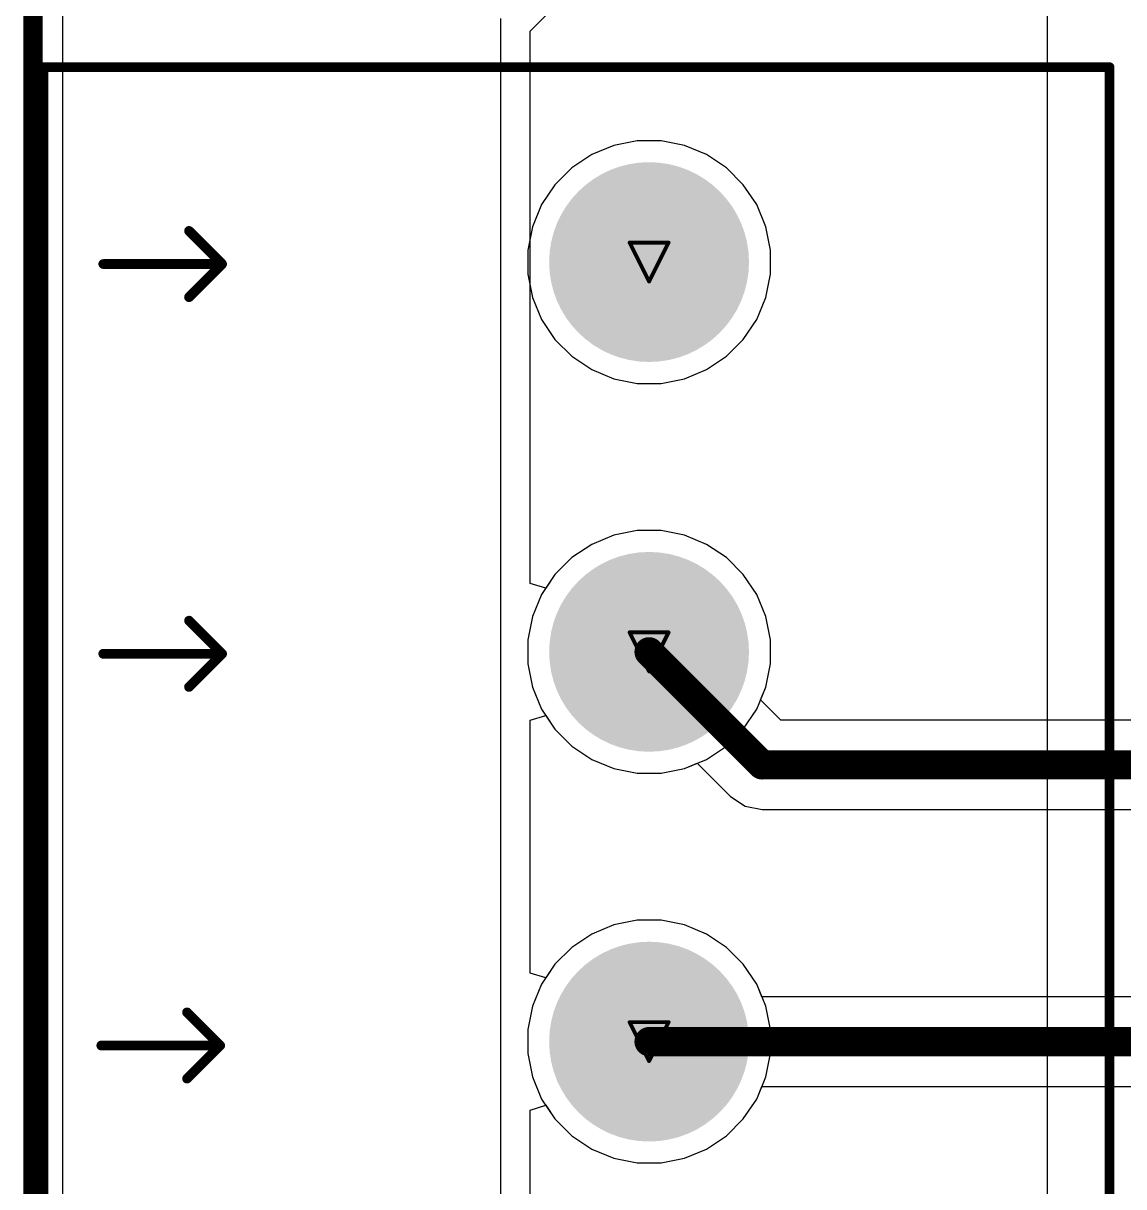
# Model space of a CAD drawing. Header units: inches. Extents: x -36 to 349, y -11 to 240.
# Drawn here: x -6.63 to 7.71, y 87.57 to 102.73 of the extents above; entities that cross this region are included whole.
import ezdxf

# ---------------------------------------------------------------- set-up
doc = ezdxf.new("R2010")
doc.units = ezdxf.units.IN
for name, color, linetype in [('Board Outline', 216, 'Continuous'), ('Bottom Layer', 5, 'Continuous'), ('Bottom Solder', 6, 'Continuous'), ('Drill Drawing', 1, 'Continuous'), ('Layer 1', 16, 'Continuous'), ('Layer 2', 76, 'Continuous'), ('Multi-Layer', 9, 'Continuous'), ('Pad Holes', 156, 'Continuous'), ('Top Layer', 1, 'Continuous'), ('Top Overlay', 2, 'Continuous'), ('Top Solder', 216, 'Continuous')]:
    doc.layers.add(name, color=color, linetype=linetype)

# ---------------------------------------------------------------- blocks, each defined once
blk = doc.blocks.new('TB008A_508_04BE_344')
at = {"layer": 'Bottom Layer'}
h = blk.add_hatch(color=5, dxfattribs=at)
edge = h.paths.add_edge_path()
edge.add_arc((5.08, 0), 1.2, 0, 360)
h = blk.add_hatch(color=5, dxfattribs=at)
edge = h.paths.add_edge_path()
edge.add_arc((10.16, 0), 1.2, 0, 360)
h = blk.add_hatch(color=5, dxfattribs=at)
edge = h.paths.add_edge_path()
edge.add_arc((15.24, 0), 1.2, 0, 360)
at = {"layer": 'Bottom Solder'}
h = blk.add_hatch(color=6, dxfattribs=at)
edge = h.paths.add_edge_path()
edge.add_arc((5.08, 0), 1.302, 0, 360)
h = blk.add_hatch(color=6, dxfattribs=at)
edge = h.paths.add_edge_path()
edge.add_arc((10.16, 0), 1.302, 0, 360)
h = blk.add_hatch(color=6, dxfattribs=at)
edge = h.paths.add_edge_path()
edge.add_arc((15.24, 0), 1.302, 0, 360)
at = {"layer": 'Layer 1'}
h = blk.add_hatch(color=16, dxfattribs=at)
edge = h.paths.add_edge_path()
edge.add_arc((5.08, 0), 1.2, 0, 360)
h = blk.add_hatch(color=16, dxfattribs=at)
edge = h.paths.add_edge_path()
edge.add_arc((10.16, 0), 1.2, 0, 360)
h = blk.add_hatch(color=16, dxfattribs=at)
edge = h.paths.add_edge_path()
edge.add_arc((15.24, 0), 1.2, 0, 360)
at = {"layer": 'Layer 2'}
h = blk.add_hatch(color=76, dxfattribs=at)
edge = h.paths.add_edge_path()
edge.add_arc((5.08, 0), 1.2, 0, 360)
h = blk.add_hatch(color=76, dxfattribs=at)
edge = h.paths.add_edge_path()
edge.add_arc((10.16, 0), 1.2, 0, 360)
h = blk.add_hatch(color=76, dxfattribs=at)
edge = h.paths.add_edge_path()
edge.add_arc((15.24, 0), 1.2, 0, 360)
at = {"layer": 'Multi-Layer'}
h = blk.add_hatch(color=9, dxfattribs=at)
edge = h.paths.add_edge_path()
edge.add_arc((5.08, 0), 1.2, 0, 360)
h = blk.add_hatch(color=9, dxfattribs=at)
edge = h.paths.add_edge_path()
edge.add_arc((10.16, 0), 1.2, 0, 360)
h = blk.add_hatch(color=9, dxfattribs=at)
edge = h.paths.add_edge_path()
edge.add_arc((15.24, 0), 1.2, 0, 360)
at = {"layer": 'Pad Holes'}
h = blk.add_hatch(color=7, dxfattribs=at)
edge = h.paths.add_edge_path()
edge.add_arc((5.08, 0), 0.8, 0, 360)
h = blk.add_hatch(color=7, dxfattribs=at)
edge = h.paths.add_edge_path()
edge.add_arc((10.16, 0), 0.8, 0, 360)
h = blk.add_hatch(color=7, dxfattribs=at)
edge = h.paths.add_edge_path()
edge.add_arc((15.24, 0), 0.8, 0, 360)
at = {"layer": 'Top Layer'}
h = blk.add_hatch(color=1, dxfattribs=at)
edge = h.paths.add_edge_path()
edge.add_arc((5.08, 0), 1.2, 0, 360)
h = blk.add_hatch(color=1, dxfattribs=at)
edge = h.paths.add_edge_path()
edge.add_arc((10.16, 0), 1.2, 0, 360)
h = blk.add_hatch(color=1, dxfattribs=at)
edge = h.paths.add_edge_path()
edge.add_arc((15.24, 0), 1.2, 0, 360)
at = {"layer": 'Top Solder'}
h = blk.add_hatch(color=216, dxfattribs=at)
edge = h.paths.add_edge_path()
edge.add_arc((5.08, 0), 1.302, 0, 360)
h = blk.add_hatch(color=216, dxfattribs=at)
edge = h.paths.add_edge_path()
edge.add_arc((10.16, 0), 1.302, 0, 360)
h = blk.add_hatch(color=216, dxfattribs=at)
edge = h.paths.add_edge_path()
edge.add_arc((15.24, 0), 1.302, 0, 360)
at = {"layer": 'Top Overlay'}
for points in [[(-2.54, 7.89, 0.127, 0.127, 0), (17.78, 7.89, 0.127, 0.127, 0)], [(17.78, 7.89, 0.127, 0.127, 0), (17.78, -6, 0.127, 0.127, 0)], [(5.029, 7.137, 0.127, 0.127, 0), (5.029, 5.588, 0.127, 0.127, 0)], [(10.135, 7.112, 0.127, 0.127, 0), (10.135, 5.563, 0.127, 0.127, 0)], [(15.215, 7.112, 0.127, 0.127, 0), (15.215, 5.563, 0.127, 0.127, 0)], [(4.597, 6.02, 0.127, 0.127, 0), (5.029, 5.588, 0.127, 0.127, 0)], [(5.461, 6.02, 0.127, 0.127, 0), (5.029, 5.588, 0.127, 0.127, 0)], [(9.703, 5.994, 0.127, 0.127, 0), (10.135, 5.563, 0.127, 0.127, 0)], [(10.566, 5.994, 0.127, 0.127, 0), (10.135, 5.563, 0.127, 0.127, 0)], [(14.783, 5.994, 0.127, 0.127, 0), (15.215, 5.563, 0.127, 0.127, 0)], [(15.646, 5.994, 0.127, 0.127, 0), (15.215, 5.563, 0.127, 0.127, 0)], [(-2.54, -6, 0.127, 0.127, 0), (17.78, -6, 0.127, 0.127, 0)]]:
    blk.add_lwpolyline(points, format="xyseb", dxfattribs=at)
for points in [[(17.748, 7.89, 0.0635, 0.0635, 1), (17.812, 7.89, 0.0635, 0.0635, 1)], [(17.748, 7.89, 0.0635, 0.0635, 1), (17.812, 7.89, 0.0635, 0.0635, 1)], [(4.997, 7.137, 0.0635, 0.0635, 1), (5.061, 7.137, 0.0635, 0.0635, 1)], [(10.103, 7.112, 0.0635, 0.0635, 1), (10.166, 7.112, 0.0635, 0.0635, 1)], [(15.183, 7.112, 0.0635, 0.0635, 1), (15.246, 7.112, 0.0635, 0.0635, 1)], [(4.566, 6.02, 0.0635, 0.0635, 1), (4.629, 6.02, 0.0635, 0.0635, 1)], [(5.429, 6.02, 0.0635, 0.0635, 1), (5.493, 6.02, 0.0635, 0.0635, 1)], [(9.671, 5.994, 0.0635, 0.0635, 1), (9.735, 5.994, 0.0635, 0.0635, 1)], [(10.535, 5.994, 0.0635, 0.0635, 1), (10.598, 5.994, 0.0635, 0.0635, 1)], [(14.751, 5.994, 0.0635, 0.0635, 1), (14.815, 5.994, 0.0635, 0.0635, 1)], [(15.615, 5.994, 0.0635, 0.0635, 1), (15.678, 5.994, 0.0635, 0.0635, 1)], [(4.997, 5.588, 0.0635, 0.0635, 1), (5.061, 5.588, 0.0635, 0.0635, 1)], [(4.997, 5.588, 0.0635, 0.0635, 1), (5.061, 5.588, 0.0635, 0.0635, 1)], [(4.997, 5.588, 0.0635, 0.0635, 1), (5.061, 5.588, 0.0635, 0.0635, 1)], [(10.103, 5.563, 0.0635, 0.0635, 1), (10.166, 5.563, 0.0635, 0.0635, 1)], [(10.103, 5.563, 0.0635, 0.0635, 1), (10.166, 5.563, 0.0635, 0.0635, 1)], [(10.103, 5.563, 0.0635, 0.0635, 1), (10.166, 5.563, 0.0635, 0.0635, 1)], [(15.183, 5.563, 0.0635, 0.0635, 1), (15.246, 5.563, 0.0635, 0.0635, 1)], [(15.183, 5.563, 0.0635, 0.0635, 1), (15.246, 5.563, 0.0635, 0.0635, 1)], [(15.183, 5.563, 0.0635, 0.0635, 1), (15.246, 5.563, 0.0635, 0.0635, 1)], [(17.748, -6, 0.0635, 0.0635, 1), (17.812, -6, 0.0635, 0.0635, 1)], [(17.748, -6, 0.0635, 0.0635, 1), (17.812, -6, 0.0635, 0.0635, 1)]]:
    blk.add_lwpolyline(points, format="xyseb", close=True, dxfattribs=at)

msp = doc.modelspace()

# ---------------------------------------------------------------- linework, layer by layer
at = {"layer": 'Board Outline'}
msp.add_lwpolyline([(-6.5, -7.021, 0.254, 0.254, 0), (-6.5, 123, 0.254, 0.254, 0)], format="xyseb", dxfattribs=at)
at = {"layer": 'Bottom Layer'}
for p, q in [((-6.112, 56.473), (-6.112, 123)), ((-0.022, 102.632), (5.61, 108.211)), ((-0.411, 102.794), (-0.411, 102.632)), ((-0.411, 102.632), (-0.411, 95.433)), ((-0.022, 95.433), (-0.022, 102.632)), ((1.066, 96.061), (0.779, 95.942)), ((1.372, 96.122), (1.066, 96.061)), ((1.683, 96.122), (1.372, 96.122)), ((1.989, 96.061), (1.683, 96.122)), ((2.276, 95.942), (1.989, 96.061)), ((0.779, 95.942), (0.52, 95.769)), ((2.535, 95.769), (2.276, 95.942)), ((0.52, 95.769), (0.299, 95.549)), ((2.755, 95.549), (2.535, 95.769)), ((0.299, 95.549), (0.181, 95.372)), ((2.929, 95.29), (2.755, 95.549)), ((-0.411, 95.433), (-0.411, 93.649)), ((0.181, 95.372), (-0.022, 95.433)), ((3.048, 95.002), (2.929, 95.29)), ((3.108, 94.697), (3.048, 95.002)), ((3.108, 94.385), (3.108, 94.697)), ((3.048, 94.08), (3.108, 94.385)), ((2.929, 93.792), (3.048, 94.08)), ((2.755, 93.533), (2.929, 93.792)), ((-0.411, 93.649), (-0.411, 90.353)), ((-0.022, 93.649), (0.181, 93.711)), ((-0.022, 90.353), (-0.022, 93.649)), ((0.181, 93.711), (0.299, 93.533)), ((0.299, 93.533), (0.52, 93.313)), ((2.535, 93.313), (2.755, 93.533)), ((0.52, 93.313), (0.779, 93.14)), ((2.276, 93.14), (2.535, 93.313)), ((0.779, 93.14), (1.066, 93.021)), ((1.989, 93.021), (2.276, 93.14)), ((1.066, 93.021), (1.372, 92.96)), ((1.372, 92.96), (1.683, 92.96)), ((1.683, 92.96), (1.989, 93.021)), ((1.372, 91.042), (1.066, 90.981)), ((1.683, 91.042), (1.372, 91.042)), ((1.989, 90.981), (1.683, 91.042)), ((0.779, 90.862), (0.52, 90.689)), ((1.066, 90.981), (0.779, 90.862)), ((2.276, 90.862), (1.989, 90.981)), ((2.535, 90.689), (2.276, 90.862)), ((0.52, 90.689), (0.299, 90.469)), ((2.755, 90.469), (2.535, 90.689)), ((0.299, 90.469), (0.181, 90.292)), ((2.929, 90.21), (2.755, 90.469)), ((-0.411, 90.353), (-0.411, 88.569)), ((0.181, 90.292), (-0.022, 90.353)), ((3.048, 89.922), (2.929, 90.21)), ((3.108, 89.617), (3.048, 89.922)), ((3.108, 89.305), (3.108, 89.617)), ((3.048, 89), (3.108, 89.305)), ((2.929, 88.712), (3.048, 89)), ((2.755, 88.453), (2.929, 88.712)), ((-0.411, 88.569), (-0.411, 85.962)), ((-0.022, 88.569), (0.181, 88.631)), ((-0.022, 85.962), (-0.022, 88.569)), ((0.181, 88.631), (0.299, 88.453)), ((0.299, 88.453), (0.52, 88.233)), ((2.535, 88.233), (2.755, 88.453)), ((0.52, 88.233), (0.779, 88.06)), ((2.276, 88.06), (2.535, 88.233)), ((0.779, 88.06), (1.066, 87.941)), ((1.989, 87.941), (2.276, 88.06)), ((1.066, 87.941), (1.372, 87.88)), ((1.372, 87.88), (1.683, 87.88)), ((1.683, 87.88), (1.989, 87.941))]:
    msp.add_line(p, q, dxfattribs=at)
at = {"layer": 'Drill Drawing'}
for points in [[(1.273, 99.875, 0.0508, 0.0508, 0), (1.781, 99.875, 0.0508, 0.0508, 0)], [(1.273, 99.875, 0.0508, 0.0508, 0), (1.527, 99.367, 0.0508, 0.0508, 0)], [(1.527, 99.367, 0.0508, 0.0508, 0), (1.781, 99.875, 0.0508, 0.0508, 0)], [(1.273, 94.795, 0.0508, 0.0508, 0), (1.781, 94.795, 0.0508, 0.0508, 0)], [(1.273, 94.795, 0.0508, 0.0508, 0), (1.527, 94.287, 0.0508, 0.0508, 0)], [(1.527, 94.287, 0.0508, 0.0508, 0), (1.781, 94.795, 0.0508, 0.0508, 0)], [(1.273, 89.715, 0.0508, 0.0508, 0), (1.781, 89.715, 0.0508, 0.0508, 0)], [(1.273, 89.715, 0.0508, 0.0508, 0), (1.527, 89.207, 0.0508, 0.0508, 0)], [(1.527, 89.207, 0.0508, 0.0508, 0), (1.781, 89.715, 0.0508, 0.0508, 0)]]:
    msp.add_lwpolyline(points, format="xyseb", dxfattribs=at)
for points in [[(1.261, 99.875, 0.0254, 0.0254, 1), (1.286, 99.875, 0.0254, 0.0254, 1)], [(1.261, 99.875, 0.0254, 0.0254, 1), (1.286, 99.875, 0.0254, 0.0254, 1)], [(1.769, 99.875, 0.0254, 0.0254, 1), (1.794, 99.875, 0.0254, 0.0254, 1)], [(1.769, 99.875, 0.0254, 0.0254, 1), (1.794, 99.875, 0.0254, 0.0254, 1)], [(1.515, 99.367, 0.0254, 0.0254, 1), (1.54, 99.367, 0.0254, 0.0254, 1)], [(1.515, 99.367, 0.0254, 0.0254, 1), (1.54, 99.367, 0.0254, 0.0254, 1)], [(1.261, 94.795, 0.0254, 0.0254, 1), (1.286, 94.795, 0.0254, 0.0254, 1)], [(1.261, 94.795, 0.0254, 0.0254, 1), (1.286, 94.795, 0.0254, 0.0254, 1)], [(1.769, 94.795, 0.0254, 0.0254, 1), (1.794, 94.795, 0.0254, 0.0254, 1)], [(1.769, 94.795, 0.0254, 0.0254, 1), (1.794, 94.795, 0.0254, 0.0254, 1)], [(1.515, 94.287, 0.0254, 0.0254, 1), (1.54, 94.287, 0.0254, 0.0254, 1)], [(1.515, 94.287, 0.0254, 0.0254, 1), (1.54, 94.287, 0.0254, 0.0254, 1)], [(1.261, 89.715, 0.0254, 0.0254, 1), (1.286, 89.715, 0.0254, 0.0254, 1)], [(1.261, 89.715, 0.0254, 0.0254, 1), (1.286, 89.715, 0.0254, 0.0254, 1)], [(1.769, 89.715, 0.0254, 0.0254, 1), (1.794, 89.715, 0.0254, 0.0254, 1)], [(1.769, 89.715, 0.0254, 0.0254, 1), (1.794, 89.715, 0.0254, 0.0254, 1)], [(1.515, 89.207, 0.0254, 0.0254, 1), (1.54, 89.207, 0.0254, 0.0254, 1)], [(1.515, 89.207, 0.0254, 0.0254, 1), (1.54, 89.207, 0.0254, 0.0254, 1)]]:
    msp.add_lwpolyline(points, format="xyseb", close=True, dxfattribs=at)
at = {"layer": 'Layer 1'}
for p, q in [((-6.112, -7.021), (-6.112, 123)), ((1.066, 96.061), (0.779, 95.942)), ((1.372, 96.122), (1.066, 96.061)), ((1.683, 96.122), (1.372, 96.122)), ((1.989, 96.061), (1.683, 96.122)), ((2.276, 95.942), (1.989, 96.061)), ((0.779, 95.942), (0.52, 95.769)), ((2.535, 95.769), (2.276, 95.942)), ((0.52, 95.769), (0.299, 95.549)), ((2.755, 95.549), (2.535, 95.769)), ((0.299, 95.549), (0.126, 95.29)), ((2.929, 95.29), (2.755, 95.549)), ((0.126, 95.29), (0.007, 95.002)), ((3.048, 95.002), (2.929, 95.29)), ((0.007, 95.002), (-0.054, 94.697)), ((3.108, 94.697), (3.048, 95.002)), ((-0.054, 94.697), (-0.054, 94.385)), ((3.108, 94.385), (3.108, 94.697)), ((-0.054, 94.385), (0.007, 94.08)), ((3.048, 94.08), (3.108, 94.385)), ((0.007, 94.08), (0.126, 93.792)), ((2.929, 93.792), (3.048, 94.08)), ((0.126, 93.792), (0.299, 93.533)), ((2.755, 93.533), (2.929, 93.792)), ((0.299, 93.533), (0.52, 93.313)), ((2.535, 93.313), (2.755, 93.533)), ((0.52, 93.313), (0.779, 93.14)), ((2.276, 93.14), (2.535, 93.313)), ((0.779, 93.14), (1.066, 93.021)), ((1.989, 93.021), (2.276, 93.14)), ((1.066, 93.021), (1.372, 92.96)), ((1.372, 92.96), (1.683, 92.96)), ((1.683, 92.96), (1.989, 93.021)), ((1.372, 91.042), (1.066, 90.981)), ((1.683, 91.042), (1.372, 91.042)), ((1.989, 90.981), (1.683, 91.042)), ((0.779, 90.862), (0.52, 90.689)), ((1.066, 90.981), (0.779, 90.862)), ((2.276, 90.862), (1.989, 90.981)), ((2.535, 90.689), (2.276, 90.862)), ((0.52, 90.689), (0.299, 90.469)), ((2.755, 90.469), (2.535, 90.689)), ((0.299, 90.469), (0.126, 90.21)), ((2.929, 90.21), (2.755, 90.469)), ((0.126, 90.21), (0.007, 89.922)), ((3.048, 89.922), (2.929, 90.21)), ((0.007, 89.922), (-0.054, 89.617)), ((3.108, 89.617), (3.048, 89.922)), ((-0.054, 89.617), (-0.054, 89.305)), ((3.108, 89.305), (3.108, 89.617)), ((-0.054, 89.305), (0.007, 89)), ((3.048, 89), (3.108, 89.305)), ((0.007, 89), (0.126, 88.712)), ((2.929, 88.712), (3.048, 89)), ((0.126, 88.712), (0.299, 88.453)), ((2.755, 88.453), (2.929, 88.712)), ((0.299, 88.453), (0.52, 88.233)), ((2.535, 88.233), (2.755, 88.453)), ((0.52, 88.233), (0.779, 88.06)), ((2.276, 88.06), (2.535, 88.233)), ((0.779, 88.06), (1.066, 87.941)), ((1.989, 87.941), (2.276, 88.06)), ((1.066, 87.941), (1.372, 87.88)), ((1.372, 87.88), (1.683, 87.88)), ((1.683, 87.88), (1.989, 87.941))]:
    msp.add_line(p, q, dxfattribs=at)
at = {"layer": 'Layer 2'}
for p, q in [((-6.112, 60.579), (-6.112, 123)), ((6.715, 103.671), (6.715, 73.812)), ((1.372, 101.202), (1.066, 101.141)), ((1.683, 101.202), (1.372, 101.202)), ((1.989, 101.141), (1.683, 101.202)), ((0.779, 101.022), (0.52, 100.849)), ((1.066, 101.141), (0.779, 101.022)), ((2.276, 101.022), (1.989, 101.141)), ((2.535, 100.849), (2.276, 101.022)), ((0.52, 100.849), (0.299, 100.629)), ((2.755, 100.629), (2.535, 100.849)), ((0.299, 100.629), (0.126, 100.37)), ((2.929, 100.37), (2.755, 100.629)), ((0.126, 100.37), (0.007, 100.082)), ((3.048, 100.082), (2.929, 100.37)), ((0.007, 100.082), (-0.054, 99.777)), ((3.108, 99.777), (3.048, 100.082)), ((-0.054, 99.777), (-0.054, 99.465)), ((3.108, 99.465), (3.108, 99.777)), ((-0.054, 99.465), (0.007, 99.16)), ((3.048, 99.16), (3.108, 99.465)), ((0.007, 99.16), (0.126, 98.872)), ((2.929, 98.872), (3.048, 99.16)), ((0.126, 98.872), (0.299, 98.613)), ((2.755, 98.613), (2.929, 98.872)), ((0.299, 98.613), (0.52, 98.393)), ((2.535, 98.393), (2.755, 98.613)), ((0.52, 98.393), (0.779, 98.22)), ((2.276, 98.22), (2.535, 98.393)), ((0.779, 98.22), (1.066, 98.101)), ((1.989, 98.101), (2.276, 98.22)), ((1.066, 98.101), (1.372, 98.04)), ((1.372, 98.04), (1.683, 98.04)), ((1.683, 98.04), (1.989, 98.101)), ((1.066, 96.061), (0.779, 95.942)), ((1.372, 96.122), (1.066, 96.061)), ((1.683, 96.122), (1.372, 96.122)), ((1.989, 96.061), (1.683, 96.122)), ((2.276, 95.942), (1.989, 96.061)), ((0.779, 95.942), (0.52, 95.769)), ((2.535, 95.769), (2.276, 95.942)), ((0.52, 95.769), (0.299, 95.549)), ((2.755, 95.549), (2.535, 95.769)), ((0.299, 95.549), (0.126, 95.29)), ((2.929, 95.29), (2.755, 95.549)), ((0.126, 95.29), (0.007, 95.002)), ((3.048, 95.002), (2.929, 95.29)), ((0.007, 95.002), (-0.054, 94.697)), ((3.108, 94.697), (3.048, 95.002)), ((-0.054, 94.697), (-0.054, 94.385)), ((3.108, 94.385), (3.108, 94.697)), ((-0.054, 94.385), (0.007, 94.08)), ((3.048, 94.08), (3.108, 94.385)), ((0.007, 94.08), (0.126, 93.792)), ((2.929, 93.792), (3.048, 94.08)), ((0.126, 93.792), (0.299, 93.533)), ((2.755, 93.533), (2.929, 93.792)), ((0.299, 93.533), (0.52, 93.313)), ((2.535, 93.313), (2.755, 93.533)), ((0.52, 93.313), (0.779, 93.14)), ((2.276, 93.14), (2.535, 93.313)), ((0.779, 93.14), (1.066, 93.021)), ((1.989, 93.021), (2.276, 93.14)), ((1.066, 93.021), (1.372, 92.96)), ((1.372, 92.96), (1.683, 92.96)), ((1.683, 92.96), (1.989, 93.021)), ((1.372, 91.042), (1.066, 90.981)), ((1.683, 91.042), (1.372, 91.042)), ((1.989, 90.981), (1.683, 91.042)), ((0.779, 90.862), (0.52, 90.689)), ((1.066, 90.981), (0.779, 90.862)), ((2.276, 90.862), (1.989, 90.981)), ((2.535, 90.689), (2.276, 90.862)), ((0.52, 90.689), (0.299, 90.469)), ((2.755, 90.469), (2.535, 90.689)), ((0.299, 90.469), (0.126, 90.21)), ((2.929, 90.21), (2.755, 90.469)), ((0.126, 90.21), (0.007, 89.922)), ((3.048, 89.922), (2.929, 90.21)), ((0.007, 89.922), (-0.054, 89.617)), ((3.108, 89.617), (3.048, 89.922)), ((-0.054, 89.617), (-0.054, 89.305)), ((3.108, 89.305), (3.108, 89.617)), ((-0.054, 89.305), (0.007, 89)), ((3.048, 89), (3.108, 89.305)), ((0.007, 89), (0.126, 88.712)), ((2.929, 88.712), (3.048, 89)), ((0.126, 88.712), (0.299, 88.453)), ((2.755, 88.453), (2.929, 88.712)), ((0.299, 88.453), (0.52, 88.233)), ((2.535, 88.233), (2.755, 88.453)), ((0.52, 88.233), (0.779, 88.06)), ((2.276, 88.06), (2.535, 88.233)), ((0.779, 88.06), (1.066, 87.941)), ((1.989, 87.941), (2.276, 88.06)), ((1.066, 87.941), (1.372, 87.88)), ((1.372, 87.88), (1.683, 87.88)), ((1.683, 87.88), (1.989, 87.941))]:
    msp.add_line(p, q, dxfattribs=at)
at = {"layer": 'Top Layer'}
for p, q in [((-6.112, 79.507), (-6.112, 107.894)), ((1.066, 96.061), (0.779, 95.942)), ((1.372, 96.122), (1.066, 96.061)), ((1.683, 96.122), (1.372, 96.122)), ((1.989, 96.061), (1.683, 96.122)), ((2.276, 95.942), (1.989, 96.061)), ((0.779, 95.942), (0.52, 95.769)), ((2.535, 95.769), (2.276, 95.942)), ((0.52, 95.769), (0.299, 95.549)), ((2.755, 95.549), (2.535, 95.769)), ((0.299, 95.549), (0.126, 95.29)), ((2.929, 95.29), (2.755, 95.549)), ((0.126, 95.29), (0.007, 95.002)), ((3.048, 95.002), (2.929, 95.29)), ((0.007, 95.002), (-0.054, 94.697)), ((3.108, 94.697), (3.048, 95.002)), ((-0.054, 94.697), (-0.054, 94.385)), ((3.108, 94.385), (3.108, 94.697)), ((-0.054, 94.385), (0.007, 94.08)), ((3.048, 94.08), (3.108, 94.385)), ((0.007, 94.08), (0.126, 93.792)), ((2.979, 93.914), (3.048, 94.08)), ((3.242, 93.651), (2.979, 93.914)), ((0.126, 93.792), (0.299, 93.533)), ((8.678, 93.651), (3.242, 93.651)), ((0.299, 93.533), (0.52, 93.313)), ((0.52, 93.313), (0.779, 93.14)), ((0.779, 93.14), (1.066, 93.021)), ((1.066, 93.021), (1.372, 92.96)), ((1.372, 92.96), (1.683, 92.96)), ((1.683, 92.96), (1.989, 93.021)), ((1.989, 93.021), (2.155, 93.09)), ((2.155, 93.09), (2.589, 92.656)), ((2.589, 92.656), (2.778, 92.53)), ((2.778, 92.53), (3.001, 92.485)), ((3.001, 92.485), (8.678, 92.485)), ((1.372, 91.042), (1.066, 90.981)), ((1.683, 91.042), (1.372, 91.042)), ((1.989, 90.981), (1.683, 91.042)), ((0.779, 90.862), (0.52, 90.689)), ((1.066, 90.981), (0.779, 90.862)), ((2.276, 90.862), (1.989, 90.981)), ((2.535, 90.689), (2.276, 90.862)), ((0.52, 90.689), (0.299, 90.469)), ((2.755, 90.469), (2.535, 90.689)), ((0.299, 90.469), (0.126, 90.21)), ((2.929, 90.21), (2.755, 90.469)), ((0.126, 90.21), (0.007, 89.922)), ((2.997, 90.044), (2.929, 90.21)), ((0.007, 89.922), (-0.054, 89.617)), ((8.741, 90.044), (2.997, 90.044)), ((-0.054, 89.617), (-0.054, 89.305)), ((-0.054, 89.305), (0.007, 89)), ((0.007, 89), (0.126, 88.712)), ((2.929, 88.712), (2.997, 88.878)), ((2.997, 88.878), (8.741, 88.878)), ((0.126, 88.712), (0.299, 88.453)), ((2.755, 88.453), (2.929, 88.712)), ((0.299, 88.453), (0.52, 88.233)), ((2.535, 88.233), (2.755, 88.453)), ((0.52, 88.233), (0.779, 88.06)), ((2.276, 88.06), (2.535, 88.233)), ((0.779, 88.06), (1.066, 87.941)), ((1.989, 87.941), (2.276, 88.06)), ((1.066, 87.941), (1.372, 87.88)), ((1.372, 87.88), (1.683, 87.88)), ((1.683, 87.88), (1.989, 87.941))]:
    msp.add_line(p, q, dxfattribs=at)
for points in [[(1.527, 94.541, 0.381, 0.381, 0), (3.001, 93.068, 0.381, 0.381, 0)], [(3.001, 93.068, 0.381, 0.381, 0), (9.503, 93.068, 0.381, 0.381, 0)], [(1.527, 89.461, 0.381, 0.381, 0), (9.503, 89.461, 0.381, 0.381, 0)]]:
    msp.add_lwpolyline(points, format="xyseb", dxfattribs=at)
for points in [[(1.432, 94.541, 0.191, 0.191, 1), (1.623, 94.541, 0.191, 0.191, 1)], [(2.905, 93.068, 0.191, 0.191, 1), (3.096, 93.068, 0.191, 0.191, 1)], [(2.905, 93.068, 0.191, 0.191, 1), (3.096, 93.068, 0.191, 0.191, 1)], [(1.432, 89.461, 0.191, 0.191, 1), (1.623, 89.461, 0.191, 0.191, 1)]]:
    msp.add_lwpolyline(points, format="xyseb", close=True, dxfattribs=at)

# ---------------------------------------------------------------- block references
at = {"rotation": 90}
msp.add_blockref('TB008A_508_04BE_344', (1.527, 84.381), dxfattribs=at)

doc.saveas('drawing.dxf')
